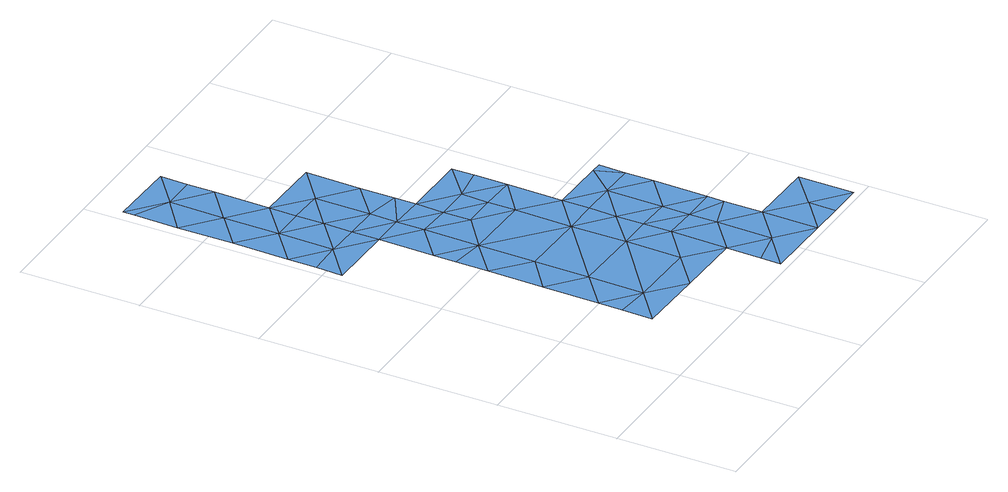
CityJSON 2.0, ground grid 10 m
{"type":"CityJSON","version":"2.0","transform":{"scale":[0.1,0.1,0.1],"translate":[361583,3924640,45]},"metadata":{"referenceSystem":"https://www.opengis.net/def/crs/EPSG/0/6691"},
"CityObjects":{
"waterbody1":{"type":"WaterBody","attributes":{"name":"9","class":"1140","function":"1","WaterBodyRiverFloodingRiskAttribute.description":"5","WaterBodyRiverFloodingRiskAttribute.rankOrg":"1","WaterBodyRiverFloodingRiskAttribute.adminType":"2","WaterBodyRiverFloodingRiskAttribute.scale":"L1"},"geometry":[{"type":"MultiSurface","lod":"1","boundaries":[[[0,1,2]],[[3,1,0]],[[4,3,0]],[[5,4,6]],[[7,5,6]],[[8,5,7]],[[9,10,11]],[[11,10,12]],[[10,13,12]],[[10,7,13]],[[10,14,7]],[[7,15,13]],[[15,6,16]],[[14,10,17]],[[7,14,8]],[[7,6,15]],[[4,0,6]],[[18,0,2]],[[16,6,0]],[[16,0,18]],[[9,17,10]]]}]},
"waterbody2":{"type":"WaterBody","attributes":{"name":"9","class":"1140","function":"1","WaterBodyRiverFloodingRiskAttribute.description":"5","WaterBodyRiverFloodingRiskAttribute.rankOrg":"1","WaterBodyRiverFloodingRiskAttribute.adminType":"2","WaterBodyRiverFloodingRiskAttribute.scale":"L1"},"geometry":[{"type":"MultiSurface","lod":"1","boundaries":[[[19,20,21]],[[20,19,22]],[[9,22,19]],[[23,24,25]],[[23,20,24]],[[20,23,26]],[[23,27,26]],[[27,23,25]],[[25,28,27]],[[29,27,28]],[[30,27,29]],[[31,30,29]],[[32,30,31]],[[33,30,32]],[[33,34,30]],[[35,36,26]],[[26,36,37]],[[36,38,37]],[[39,40,41]],[[42,41,40]],[[34,26,30]],[[32,31,43]],[[31,29,44]],[[45,29,28]],[[46,47,48]],[[47,46,19]],[[49,21,37]],[[26,27,30]],[[20,26,37]],[[50,24,20]],[[46,9,19]],[[20,22,50]],[[21,20,37]],[[19,21,47]],[[38,49,37]],[[35,26,34]],[[51,52,42]],[[42,52,41]],[[52,32,41]],[[41,32,43]],[[43,39,41]],[[43,53,39]],[[45,54,29]],[[39,55,56]],[[39,56,40]],[[54,44,29]],[[31,44,43]],[[53,55,39]]]}]},
"waterbody3":{"type":"WaterBody","attributes":{"name":"9","class":"1140","function":"1","WaterBodyRiverFloodingRiskAttribute.description":"5","WaterBodyRiverFloodingRiskAttribute.rankOrg":"2","WaterBodyRiverFloodingRiskAttribute.adminType":"2","WaterBodyRiverFloodingRiskAttribute.scale":"L1"},"geometry":[{"type":"MultiSurface","lod":"1","boundaries":[[[57,58,5]],[[59,58,57]],[[17,60,14]],[[17,9,46]],[[14,60,57]],[[14,57,8]],[[17,46,60]],[[46,61,60]],[[61,46,48]],[[60,61,59]],[[57,60,59]],[[8,57,5]]]}]},
"waterbody4":{"type":"WaterBody","attributes":{"name":"9","class":"1140","function":"1","WaterBodyRiverFloodingRiskAttribute.description":"5","WaterBodyRiverFloodingRiskAttribute.rankOrg":"2","WaterBodyRiverFloodingRiskAttribute.adminType":"2","WaterBodyRiverFloodingRiskAttribute.scale":"L1"},"geometry":[{"type":"MultiSurface","lod":"1","boundaries":[[[62,48,63]],[[49,38,63]],[[38,64,63]],[[47,63,48]],[[63,64,62]],[[47,49,63]],[[47,21,49]]]}]},
"waterbody5":{"type":"WaterBody","attributes":{"name":"9","class":"1140","function":"1","WaterBodyRiverFloodingRiskAttribute.description":"5","WaterBodyRiverFloodingRiskAttribute.rankOrg":"2","WaterBodyRiverFloodingRiskAttribute.adminType":"2","WaterBodyRiverFloodingRiskAttribute.scale":"L1"},"geometry":[{"type":"MultiSurface","lod":"1","boundaries":[[[35,65,36]],[[35,34,65]],[[66,67,68]],[[67,65,69]],[[69,65,70]],[[70,51,69]],[[52,51,70]],[[33,32,52]],[[33,52,70]],[[70,34,33]],[[36,65,66]],[[65,34,70]],[[65,67,66]]]}]},
"waterbody6":{"type":"WaterBody","attributes":{"name":"9","class":"1140","function":"1","WaterBodyRiverFloodingRiskAttribute.description":"5","WaterBodyRiverFloodingRiskAttribute.rankOrg":"2","WaterBodyRiverFloodingRiskAttribute.adminType":"2","WaterBodyRiverFloodingRiskAttribute.scale":"L1"},"geometry":[{"type":"MultiSurface","lod":"1","boundaries":[[[71,72,73]],[[73,72,40]],[[40,56,73]],[[73,74,71]],[[56,74,73]]]}]}
},
"vertices":[
[39,448,3],[68,471,3],[11,472,3],[67,448,3],[67,425,3],[66,379,3],[38,402,3],[38,356,3],[66,356,3],[65,286,3],[37,310,3],[8,287,3],[9,309,3],[9,333,3],[66,333,3],[10,380,3],[10,426,3],[65,309,3],[11,463,3],
[93,263,3],[92,217,3],[121,239,3],[64,240,3],[92,170,3],[64,194,3],[63,148,3],[148,169,3],[91,124,3],[62,101,3],[90,78,3],[148,123,3],[147,77,3],[176,100,3],[176,123,3],[176,146,3],[177,169,3],[177,192,3],[149,216,3],[178,238,3],[203,30,3],[232,53,3],[204,76,3],[232,85,3],[175,53,3],[118,54,3],[62,81,3],[93,286,3],[121,262,3],[122,285,3],[149,239,3],[64,221,3],[232,99,3],[204,99,3],[174,24,3],[61,55,3],[174,7,3],[231,6,3],
[94,355,3],[123,378,3],[122,332,3],[94,309,3],[122,303,3],
[178,285,3],[150,262,3],[178,266,3],
[205,169,3],[225,191,3],[233,168,3],[234,191,3],[233,145,3],[204,122,3],
[288,6,3],[288,52,3],[260,29,3],[259,6,3]
]}
